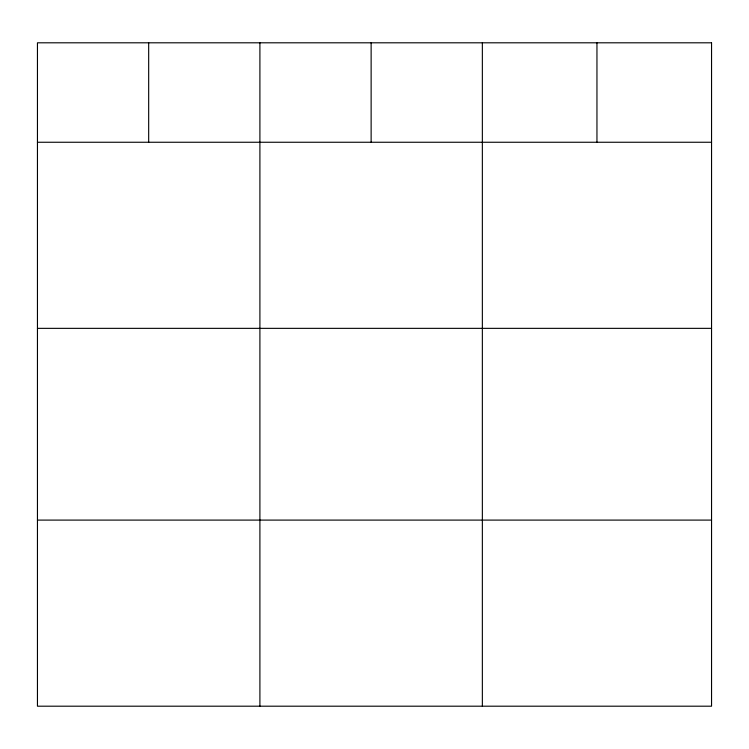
<?xml version="1.0" encoding="UTF-8"?>
<svg xmlns="http://www.w3.org/2000/svg" width="749" height="749" viewBox="0 0 749 749"><rect width="100%" height="100%" fill="white"/><g stroke="black" fill="none" stroke-linecap="round" stroke-linejoin="round"><path stroke-width="1.12" d="M37.45 142.254L711.55 142.254M37.45 328.352L711.55 328.352M37.45 520.096L711.55 520.096M596.953 42.805L596.953 142.254M482.356 42.805L482.356 706.195M371.13 42.805L371.13 142.254M259.903 42.805L259.903 706.195M148.677 42.805L148.677 142.254M711.55 42.805L37.45 42.805L37.45 706.195L711.55 706.195L711.55 42.805"/></g></svg>
